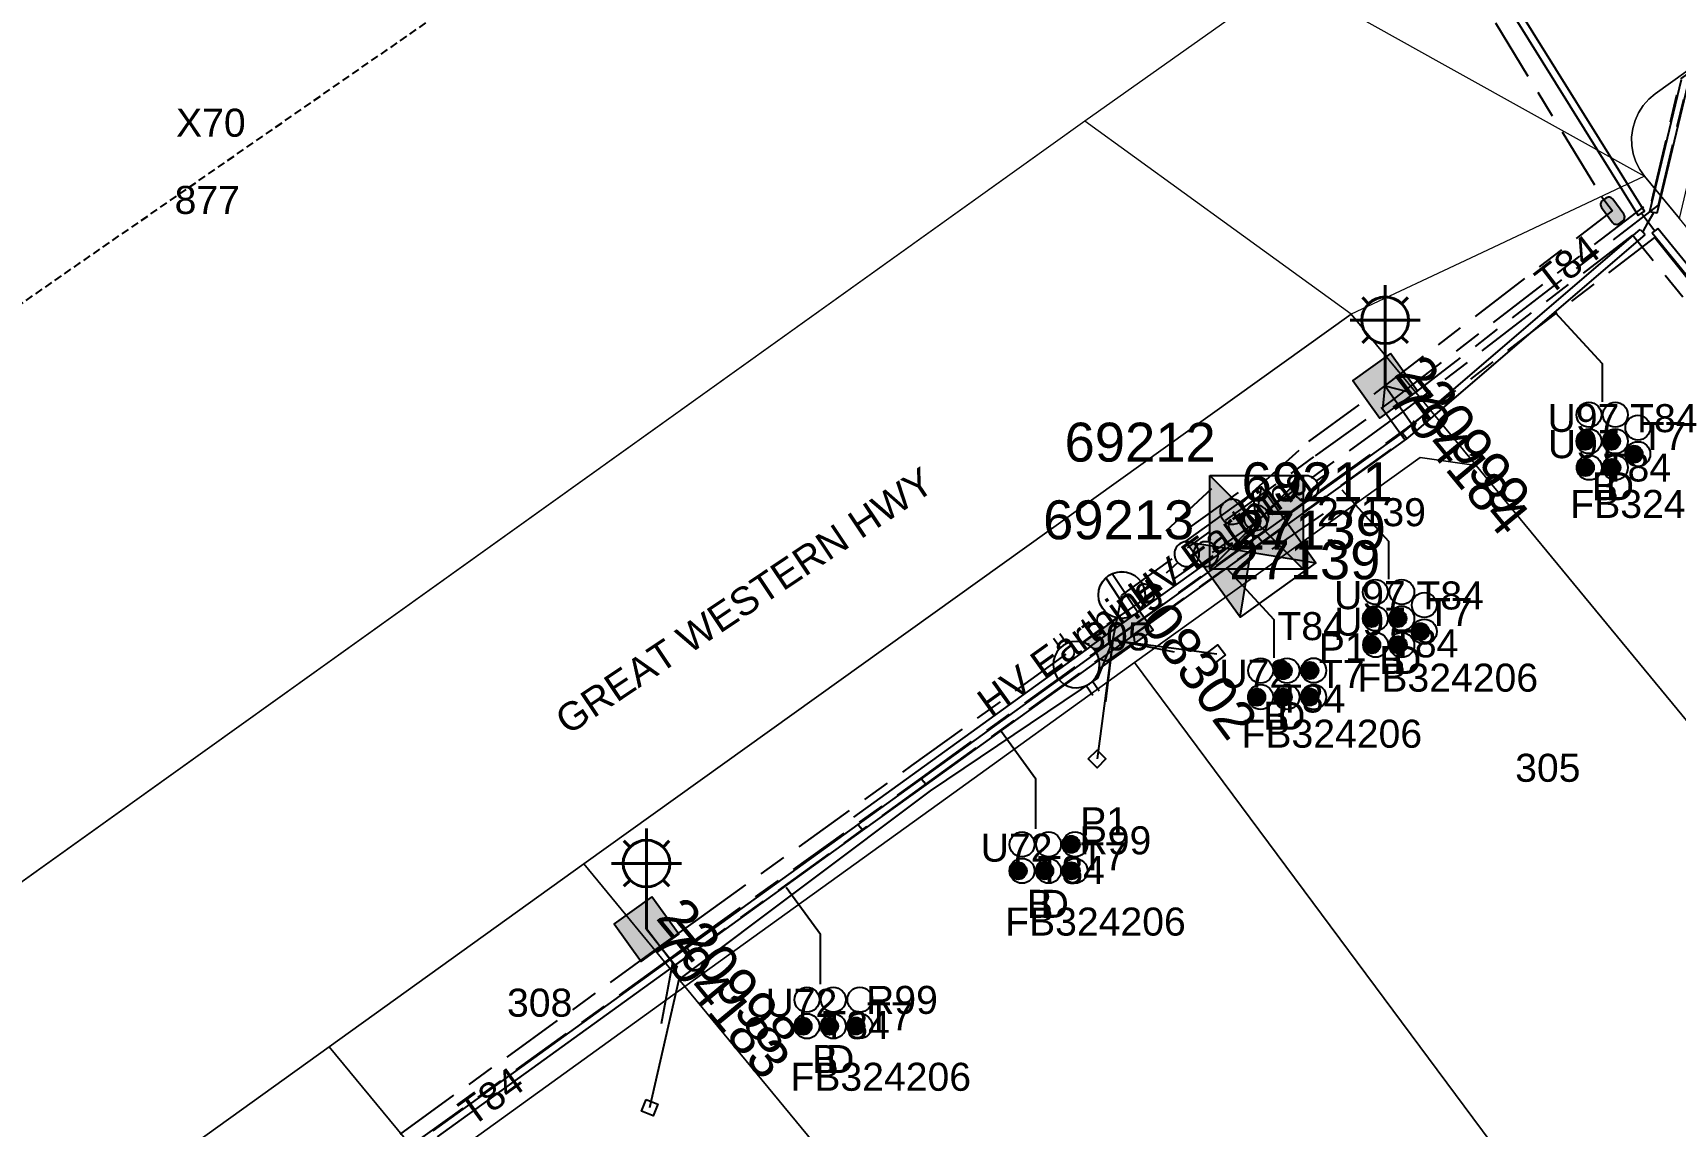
# Model space of a CAD drawing. Header units: metres. Extents: x 259983 to 262112, y 6265371 to 6267114.
# Drawn here: x 261505.5 to 261611, y 6265749 to 6265819.3 of the extents above; entities that cross this region are included whole.
import ezdxf
from ezdxf.enums import TextEntityAlignment as Align

# ---------------------------------------------------------------- set-up
doc = ezdxf.new("R2010")
doc.units = ezdxf.units.M
doc.linetypes.add('Cable Exist UG', pattern=[8.2, 4, -1.2, 1.8, -1.2])
doc.linetypes.add('DASHED', pattern=[0.75, 0.5, -0.25])
doc.layers.get('0').update_dxf_attribs({"color": 6})
doc.layers.add('Cadastre Land Parcels_SP_EXT', color=9, linetype='Continuous', lineweight=5)
doc.layers.add('Cadastre Roads_SP_EXT', color=9, linetype='Continuous', lineweight=5)
for name, color, linetype in [('Duct_SP_EXT', 7, 'Continuous'), ('Equip_HV_EXT', 7, 'Continuous'), ('Equip_LV_EXT', 7, 'Continuous'), ('Equip_SP_SL_EXT', 7, 'Continuous'), ('Mains_HV_EXT', 7, 'Continuous'), ('Mains_LV_EXT', 7, 'Continuous'), ('Mains_SL_EXT', 7, 'Continuous'), ('Mains_TR_EXT', 7, 'Continuous'), ('Services_SP_EXT', 7, 'Continuous'), ('Sub_SP_EXT', 7, 'Continuous'), ('SupportsUG_SP_LV_EXT', 7, 'Continuous'), ('SupportsUG_SP_LV_SL_EXT', 7, 'Continuous'), ('Trench_SP_EXT', 7, 'Continuous')]:
    doc.layers.add(name, color=color, linetype=linetype)
doc.layers.add('UNKNOWN_FEATURES', color=1, linetype='DASHED', plot=False)
doc.styles.add('COLUMN_LABEL', font='arial.ttf')
doc.styles.add('iecARIAL', font='arial.ttf', dxfattribs={"height": 2})
doc.styles.add('POLE_LABEL', font='arial.ttf')
doc.styles.get("Standard").update_dxf_attribs({"font": 'arial.ttf'})
doc.styles.add('SWITCH_LABEL', font='arial.ttf', dxfattribs={"height": 2.5})
doc.linetypes.add('Cable E UG', pattern='A,6,-0.5,["E",Standard,S=1.7,R=0,X=0.5,Y=-1],-2.9', length=9.4)

# ---------------------------------------------------------------- blocks, each defined once
blk = doc.blocks.new('COLUMN_EXT')
blk.add_hatch(color=256).paths.add_polyline_path([(-1.49, 1.48), (-1.49, -1.49), (1.48, -1.49), (1.48, 1.48)])
blk.add_lwpolyline([(-1.49, -1.49), (1.48, -1.49), (1.48, 1.48), (-1.49, 1.48)], close=True)
for tag, height, style, flags, p in [('ASSET_NUM', 2.5, 'COLUMN_LABEL', 8, (2, 2)), ('STRUCTURE_PLANT_NUMBER', 0.2, 'POLE_LABEL', 9, (1.81, 0.03)), ('STREET_CODE', 0.2, 'COLUMN_LABEL', 9, (1.81, -0.2))]:
    blk.add_attdef(tag, text='', height=height, dxfattribs=dict(style=style, flags=flags)).set_placement(p, align=Align.MIDDLE_LEFT)
at = {"flags": 9}
for tag, p in [('COLUMN_TYPE', (1.81, -0.4)), ('OWNED_BY', (1.81, -0.6)), ('STATE', (1.81, -0.8)), ('USAGE', (1.81, -1)), ('STREETNAME', (1.81, -1.6)), ('SUBURB', (1.81, -1.8)), ('LEGEND', (1.81, -1.2)), ('LOCATION', (1.81, -1.4)), ('NOTES', (1.81, -2))]:
    blk.add_attdef(tag, text='', height=0.2, dxfattribs=at).set_placement(p, align=Align.MIDDLE_LEFT)
at = {"flags": 1}
blk.add_attdef('Z', (1.81, -2.35), '', height=0.2, dxfattribs=at)
blk = doc.blocks.new('PILLAR_EXT')
blk.add_hatch(color=256).paths.add_polyline_path([(-2.475, 0.99), (-2.475, -0.99), (2.475, -0.99), (2.475, 0.99)])
blk.add_lwpolyline([(-2.475, -0.99), (2.475, -0.99), (2.475, 0.99), (-2.475, 0.99)], close=True)
at = {"style": 'iecARIAL', "flags": 8}
blk.add_attdef('ASSET_NUM', (1.5, 3.5), '', height=2.5, dxfattribs=at)
for tag, p, flags in [('OWNED_BY', (0, -0.2), 9), ('STATE', (0, -0.4), 9), ('SUPPORT_TYPE', (0, -0.6), 9), ('USAGE', (0, -0.8), 9), ('LEGEND', (0, -1), 9), ('LOCATION', (0, -1.2), 9), ('STREETNAME', (0, -1.8), 9), ('SUBURB', (0, -2), 1), ('NOTES', (0, -1.4), 9), ('PARENT', (0, -1.6), 9)]:
    blk.add_attdef(tag, p, '', height=0.2, dxfattribs=dict(flags=flags))
blk = doc.blocks.new('DUCT_EXT')
blk.add_circle((0, 0.8), 0.8)
at = {"flags": 1}
blk.add_attdef('Z', (0, 0), '', height=0.2, dxfattribs=at)
at = {"flags": 9}
for tag, p in [('DUCT_CODE', (0, 0)), ('XSECT_TYPE', (0, -0.2)), ('STATE', (0, -0.6)), ('FB_REFERENCE', (0, -0.4)), ('NOTES', (0, -0.8))]:
    blk.add_attdef(tag, text='', height=0.2, dxfattribs=at).set_placement(p, align=Align.MIDDLE_LEFT)
blk = doc.blocks.new('SL_LANTERN_EXT')
at = {"lineweight": 40}
for p, q in [((0, 1.97), (0, 6.47)), ((-1.46, 5.68), (-1.06, 5.28)), ((1.46, 5.68), (1.06, 5.28)), ((-2.25, 4.22), (2.25, 4.22)), ((-1.46, 2.76), (-1.06, 3.16)), ((0, 0), (0, 2.72)), ((1.46, 2.76), (1.06, 3.16))]:
    blk.add_line(p, q, dxfattribs=at)
blk.add_circle((0, 4.22), 1.5, dxfattribs=at)
at = {"style": 'iecARIAL', "flags": 8}
blk.add_attdef('ASSET_NUM', (1.5, 1.5), '', height=2.5, dxfattribs=at)
for tag, p, height, flags in [('CONSTRUCTED_VOLTAGE', (0.98, -0.65), 0.2, 9), ('CONTROL_TYPE', (0.98, -0.85), 0.2, 9), ('LANTERN_PURPOSE', (0.98, -1.05), 0.2, 9), ('LANTERN_TYPE', (0.98, -1.25), 0.2, 9), ('LNUMBER', (2.18, -3.25), 2.5, 8), ('OPERATING_VOLTAGE', (0.98, -1.65), 0.2, 9), ('ORIENTATION', (0.98, -1.85), 0.2, 9), ('OWNED_BY', (0.98, -2.05), 0.2, 9), ('STATE', (0.98, -2.25), 0.2, 9), ('NO_PHASES', (0.98, -1.45), 0.2, 9), ('USAGE', (0.98, -2.45), 0.2, 9), ('CEXIST', (0.98, -2.65), 0.2, 9), ('CNEW', (0.98, -2.85), 0.2, 9), ('CNUMBER', (0.98, -3.05), 0.2, 9), ('CREMOVE', (0.98, -3.25), 0.2, 9), ('CREPLACE', (0.98, -3.45), 0.2, 9), ('LKINGHEIGHT', (0.98, -3.65), 0.2, 9), ('LBRACKET', (0.98, -3.85), 0.2, 9), ('LBRACKETVOCAB', (0.98, -4.05), 0.2, 9), ('LCATEGORY', (0.98, -4.25), 0.2, 9), ('LCHARGE1', (0.98, -4.45), 0.2, 9), ('LCHARGE1PERCENT', (0.98, -4.65), 0.2, 9), ('LCHARGE2', (0.98, -4.85), 0.2, 9), ('LCHARGE2PERCENT', (0.98, -5.05), 0.2, 9), ('LCHARGE3', (0.98, -5.25), 0.2, 9), ('LCHARGE3PERCENT', (0.98, -5.45), 0.2, 9), ('LEXIST', (0.98, -5.65), 0.2, 9), ('LLAMP', (0.98, -5.85), 0.2, 9), ('LLAMPVOCAB', (0.98, -6.05), 0.2, 9), ('LMAST', (0.98, -6.25), 0.2, 9), ('LMASTVOCAB', (0.98, -6.45), 0.2, 9), ('LNEW', (0.98, -6.65), 0.2, 9), ('LANTNUMBER', (0.98, -6.85), 0.2, 9), ('LOUTREACH', (0.98, -7.25), 0.2, 9), ('LOUTREACHVOCAB', (0.98, -7.45), 0.2, 9), ('LRATECODE', (0.98, -7.65), 0.2, 9), ('LREMOVE', (0.98, -7.85), 0.2, 9), ('LREPLACE', (0.98, -8.05), 0.2, 9), ('LTYPE', (0.98, -8.25), 0.2, 9), ('LTYPEVOCAB', (0.98, -8.45), 0.2, 9), ('STREETNAME', (0.98, -9.25), 0.2, 9), ('SUBURB', (0.98, -9.45), 0.2, 1), ('LEGEND', (0.98, -8.65), 0.2, 9), ('LOCATION', (0.98, -8.85), 0.2, 9), ('NOTES', (0.98, -9.05), 0.2, 9)]:
    blk.add_attdef(tag, p, '', height=height, dxfattribs=dict(flags=flags))
blk = doc.blocks.new('CCP_EXT')
at = {"flags": 9}
for tag, p in [('STATE', (0, -1.8)), ('USAGE', (0, -1.2)), ('LEGEND', (0, -1.4)), ('LIFE_SUPPORT', (0, -1.6)), ('NOTES', (0, -2))]:
    blk.add_attdef(tag, text='', height=0.2, dxfattribs=at).set_placement(p, align=Align.MIDDLE_LEFT)
blk.add_wipeout([(0, 0.57), (0.57, 0), (0, -0.57), (-0.57, 0)])
blk.add_lwpolyline([(-0.57, 0), (0, 0.57), (0.57, 0), (0, -0.57), (-0.57, 0)])
at = {"flags": 1}
blk.add_attdef('Z', (0, 0), '', height=0.2, dxfattribs=at)
at = {"flags": 9}
for tag, p in [('CCP_TYPE', (0, 0)), ('CONSTRUCTED_VOLTAGE', (0, -0.2)), ('OPERATING_VOLTAGE', (0, -0.6)), ('ORIENTATION', (0, -0.8)), ('OWNED_BY', (0, -1)), ('NO_PHASES', (0, -0.4))]:
    blk.add_attdef(tag, text='', height=0.2, dxfattribs=at).set_placement(p, align=Align.MIDDLE_LEFT)
blk = doc.blocks.new('HV_STJ_EXT')
h = blk.add_hatch(color=256)
edge = h.paths.add_edge_path()
edge.add_ellipse((-0.59, 0.13), major_axis=(0.226, 0.226), ratio=1, start_angle=45, end_angle=135)
edge.add_line((-0.91, 0.13), (-0.91, -0.13))
edge.add_ellipse((-0.59, -0.13), major_axis=(0.226, 0.226), ratio=1, start_angle=135, end_angle=225)
edge.add_line((-0.59, -0.45), (0.59, -0.45))
edge.add_ellipse((0.59, -0.13), major_axis=(-0.226, 0.226), ratio=1, start_angle=135, end_angle=225)
edge.add_line((0.91, -0.13), (0.91, 0.13))
edge.add_ellipse((0.59, 0.13), major_axis=(-0.226, 0.226), ratio=1, start_angle=225, end_angle=315)
edge.add_line((0.59, 0.45), (-0.59, 0.45))
blk.add_lwpolyline([(-0.91, 0.13), (-0.91, -0.13, 0.414214), (-0.59, -0.45), (0.59, -0.45, 0.414214), (0.91, -0.13), (0.91, 0.13, 0.414214), (0.59, 0.45), (-0.59, 0.45, 0.414214)], format="xyb", close=True)
for tag, flags, p in [('ORIENTATION', 9, (1.5, 0)), ('Z', 1, (1.5, -0.8)), ('USAGE', 9, (1.5, -0.2)), ('LEGEND', 9, (1.5, -0.4)), ('NOTES', 9, (1.5, -0.6))]:
    blk.add_attdef(tag, text='', height=0.2, dxfattribs=dict(flags=flags)).set_placement(p, align=Align.MIDDLE_LEFT)
blk = doc.blocks.new('LV_UG_LINKS_OPEN_EXT')
for p, q in [((-0.25, 1.47), (-0.25, 2.22)), ((0.25, 1.47), (0.25, 2.22)), ((-0.25, -1.47), (-0.25, -2.22)), ((0.25, -1.47), (0.25, -2.22))]:
    blk.add_line(p, q)
at = {"flags": 9}
for tag, p in [('ACTUAL_STATUS', (0, 0)), ('CONSTRUCTED_VOLTAGE', (0, -0.2)), ('OPERATING_VOLTAGE', (0, -0.6)), ('ORIENTATION', (0, -0.8)), ('STATE', (0, -1)), ('NO_PHASES', (0, -0.4)), ('SWITCH_TYPE', (0, -1.2)), ('USAGE', (0, -1.4)), ('NOTES', (0, -1.6))]:
    blk.add_attdef(tag, text='', height=0.2, dxfattribs=at).set_placement(p, align=Align.MIDDLE_LEFT)
at = {"flags": 1}
blk.add_attdef('Z', (0, 0), '', height=0.2, dxfattribs=at)
blk.add_wipeout([(-0.25, 1.47), (-0.43, 1.43), (-0.61, 1.36), (-0.77, 1.28), (-0.93, 1.17), (-1.07, 1.05), (-1.19, 0.9), (-1.29, 0.75), (-1.38, 0.58), (-1.44, 0.4), (-1.48, 0.22), (-1.49, 0.03), (-1.49, -0.16), (-1.45, -0.34), (-1.4, -0.52), (-1.32, -0.69), (-1.23, -0.85), (-1.11, -1), (-0.98, -1.13), (-0.83, -1.24), (-0.66, -1.34), (-0.49, -1.41), (-0.31, -1.46), (-0.13, -1.49), (0.06, -1.49), (0.25, -1.47), (0.43, -1.43), (0.61, -1.36), (0.77, -1.28), (0.93, -1.17), (1.07, -1.05), (1.19, -0.9), (1.29, -0.75), (1.38, -0.58), (1.44, -0.4), (1.48, -0.22), (1.49, -0.03), (1.49, 0.16), (1.45, 0.34), (1.4, 0.52), (1.32, 0.69), (1.23, 0.85), (1.11, 1), (0.98, 1.13), (0.83, 1.24), (0.66, 1.34), (0.49, 1.41), (0.31, 1.46), (0.13, 1.49), (-0.06, 1.49)])
blk.add_lwpolyline([(0, -1.49, 1), (0, 1.49, 1)], format="xyb", close=True)
blk = doc.blocks.new('LV_UG_LINKS_CLOSED_EXT')
blk.add_wipeout([(-1.06, 1.06), (-1.18, 0.92), (-1.29, 0.76), (-1.37, 0.59), (-1.43, 0.42), (-1.48, 0.23), (-1.49, 0.05), (-1.49, -0.14), (-1.46, -0.33), (-1.41, -0.51), (-1.33, -0.68), (-1.24, -0.84), (-1.12, -0.99), (-0.99, -1.12), (-0.84, -1.24), (-0.68, -1.33), (-0.51, -1.41), (-0.33, -1.46), (-0.14, -1.49), (0.05, -1.49), (0.23, -1.48), (0.42, -1.43), (0.59, -1.37), (0.76, -1.29), (0.92, -1.18), (1.06, -1.06), (1.18, -0.92), (1.29, -0.76), (1.37, -0.59), (1.43, -0.42), (1.48, -0.23), (1.49, -0.05), (1.49, 0.14), (1.46, 0.33), (1.41, 0.51), (1.33, 0.68), (1.24, 0.84), (1.12, 0.99), (0.99, 1.12), (0.84, 1.24), (0.68, 1.33), (0.51, 1.41), (0.33, 1.46), (0.14, 1.49), (-0.05, 1.49), (-0.23, 1.48), (-0.42, 1.43), (-0.59, 1.37), (-0.76, 1.29), (-0.92, 1.18)])
for p, q in [((-0.25, -1.48), (-0.25, 1.48)), ((0.25, -1.48), (0.25, 1.48))]:
    blk.add_line(p, q)
blk.add_circle((0, 0), 1.5)
at = {"flags": 9}
for tag, p in [('ACTUAL_STATUS', (0, 0)), ('CONSTRUCTED_VOLTAGE', (0, -0.2)), ('OPERATING_VOLTAGE', (0, -0.6)), ('ORIENTATION', (0, -0.8)), ('STATE', (0, -1)), ('NO_PHASES', (0, -0.4)), ('SWITCH_TYPE', (0, -1.2)), ('USAGE', (0, -1.4)), ('NOTES', (0, -1.6))]:
    blk.add_attdef(tag, text='', height=0.2, dxfattribs=at).set_placement(p, align=Align.MIDDLE_LEFT)
at = {"flags": 1}
blk.add_attdef('Z', (0, 0), '', height=0.2, dxfattribs=at)
blk = doc.blocks.new('SWG_HOLEC_SU_EXT')
blk.add_line((1.8, -2), (5.8, -2))
for points in [[(1, 0), (0, 0)], [(6.6, 0), (7.6, 0)]]:
    blk.add_lwpolyline(points)
for points in [[(1.8, -0.8, 1), (1.8, 0.8, 1)], [(5.8, -0.8, 1), (5.8, 0.8, 1)]]:
    blk.add_lwpolyline(points, format="xyb", close=True)
at = {"style": 'SWITCH_LABEL', "flags": 8}
blk.add_attdef('ASSET_NUM', text='', height=2.5, rotation=179.9544, dxfattribs=at).set_placement((-2.4, 0), align=Align.MIDDLE_LEFT)
at = {"flags": 1}
blk.add_attdef('Z', (0, 0), '', height=0.2, dxfattribs=at)
at = {"flags": 9}
for tag, p in [('ACTUAL_STATUS', (0, -0.4)), ('CONSTRUCTED_VOLTAGE', (0, -0.6)), ('OPERATING_VOLTAGE', (0, -1)), ('NO_PHASES', (0, -0.8)), ('ORIENTATION', (0, -1.2)), ('OWNED_BY', (0, -1.4)), ('STATE', (0, -1.8)), ('SWITCH_TYPE', (0, -2)), ('PARENT', (0, -1.6)), ('USAGE', (0, -2.2)), ('STREETNAME', (0, -2.6)), ('SUBURB', (0, -2.8)), ('LOCATION', (0, -2.4)), ('NOTES', (0, -3))]:
    blk.add_attdef(tag, text='', height=0.2, dxfattribs=at).set_placement(p, align=Align.MIDDLE_LEFT)
at = {"style": 'SWITCH_LABEL', "flags": 9}
blk.add_attdef('STREET_CODE', text='', height=0.2, dxfattribs=at).set_placement((0, -0.2), align=Align.MIDDLE_LEFT)
blk = doc.blocks.new('SWITCHING_STATION_EXT')
blk.add_hatch(color=256).paths.add_polyline_path([(-3, 3), (-3, -3), (0, 0)])
h = blk.add_hatch(color=256)
h.paths.add_polyline_path([(0, 0), (3, -3), (3, 3)])
h.paths.add_polyline_path([(3.59, -1.15), (4.63, -1.15), (4.63, -0.85), (3.59, -0.85)], flags=9)
h.paths.add_polyline_path([(3.59, -0.95), (4.83, -0.95), (4.83, -0.65), (3.59, -0.65)], flags=9)
h.paths.add_polyline_path([(3.59, -0.75), (4.63, -0.75), (4.63, -0.45), (3.59, -0.45)], flags=9)
h.paths.add_polyline_path([(3.59, -0.55), (4.83, -0.55), (4.83, -0.25), (3.59, -0.25)], flags=9)
h.paths.add_polyline_path([(3.59, -0.35), (5.69, -0.35), (5.69, -0.05), (3.59, -0.05)], flags=9)
for p, q in [((-3, 3), (3, -3)), ((-3, -3), (3, 3)), ((-2.4, 2.33), (-2.4, 2.33, 0)), ((2.33, 2.33), (2.33, 2.33, 0))]:
    blk.add_line(p, q)
blk.add_lwpolyline([(-3, 3), (3, 3), (3, -3), (-3, -3)], close=True)
for tag, height, flags, p in [('ASSET_NUM', 2.5, 8, (3.46, 2)), ('STREET_CODE', 0.2, 9, (1.5, 0)), ('CONSTRUCTED_VOLTAGE', 0.2, 9, (1.5, -0.2)), ('OPERATING_VOLTAGE', 0.2, 9, (1.5, -0.6)), ('OPERATED_BY', 0.2, 9, (1.5, -0.8)), ('NO_PHASES', 0.2, 9, (1.5, -0.4)), ('MAINTAINED_BY', 0.2, 9, (1.5, -1)), ('ORIENTATION', 0.2, 9, (1.5, -1.2)), ('OWNED_BY', 0.2, 9, (1.5, -1.4)), ('STATE', 0.2, 9, (1.5, -1.6)), ('PARENT', 0.2, 9, (1.5, -1.8)), ('USAGE', 0.2, 9, (1.5, -2)), ('LEGEND', 0.2, 9, (1.5, -2.2)), ('SITE_TYPE', 0.2, 9, (1.5, -2.6)), ('STREETNAME', 0.2, 9, (1.5, -2.8)), ('SUBURB', 0.2, 9, (1.5, -3)), ('LOCATION', 0.2, 9, (1.5, -2.4)), ('NOTES', 0.2, 9, (1.5, -3.2)), ('Z', 0.2, 1, (1.5, -3.4))]:
    blk.add_attdef(tag, text='', height=height, dxfattribs=dict(flags=flags)).set_placement(p, align=Align.MIDDLE_LEFT)
blk = doc.blocks.new('CABLE_LARGE_EXT')
h = blk.add_hatch(color=256)
edge = h.paths.add_edge_path()
edge.add_arc((0, 0.55), 0.55, 0, 360)
blk.add_circle((0, 0.55), 0.55)
at = {"flags": 1}
blk.add_attdef('Z', (0, 0), '', height=0.2, dxfattribs=at)
at = {"flags": 9}
for tag, p in [('COND_CODE', (0, 0)), ('STATE', (0, -0.4)), ('XSECT_SIZE', (0, -0.6)), ('FB_REFERENCE', (0, -0.2)), ('NOTES', (0, -0.8))]:
    blk.add_attdef(tag, text='', height=0.2, dxfattribs=at).set_placement(p, align=Align.MIDDLE_LEFT)

msp = doc.modelspace()

# ---------------------------------------------------------------- linework, layer by layer
at = {"layer": 'Cadastre Land Parcels_SP_EXT', "linetype": 'Continuous'}
msp.add_lwpolyline([(261496.71, 6265758.91), (261573.11, 6265813.61), (261586.13, 6265822.83), (261632.82, 6265856.21), (261635.6, 6265858.2), (261684.43, 6265891.25), (261699.51, 6265901.4), (261783.24, 6265958.05), (261800.53, 6265969.7), (261844.42, 6266001.26), (261844.74, 6266001.62), (261884.16, 6266029.96), (261905.14, 6266045.05)], dxfattribs=at)
for points in [[(261608.24, 6265812.03), (261608.33, 6265811.49), (261608.5, 6265810.98), (261608.75, 6265810.49), (261609.06, 6265810.05), (261611.3, 6265807.33), (261613.15, 6265815.1), (261616.09, 6265817.14), (261614.66, 6265818.88), (261609.75, 6265815.35), (261609.33, 6265815), (261608.97, 6265814.59), (261608.67, 6265814.13), (261608.45, 6265813.64), (261608.3, 6265813.11), (261608.23, 6265812.57), (261608.24, 6265812.03)], [(261598.24, 6265791.46), (261590.21, 6265801.2), (261540.93, 6265765.88), (261547.41, 6265757.99), (261563.77, 6265769.77), (261576.31, 6265778.82), (261594.64, 6265791.99), (261598.24, 6265791.46)], [(261606.64, 6265737.97), (261627.9, 6265755.52), (261598.24, 6265791.46), (261594.64, 6265791.99), (261576.31, 6265778.82), (261606.64, 6265737.97)], [(261581.25, 6265717), (261589.1, 6265723.47), (261596.75, 6265729.79), (261606.64, 6265737.97), (261576.31, 6265778.82), (261563.77, 6265769.77), (261547.41, 6265757.99), (261581.25, 6265717)], [(261547.41, 6265757.99), (261540.93, 6265765.88), (261524.57, 6265754.13), (261531.1, 6265746.23), (261547.41, 6265757.99)], [(261565.75, 6265704.21), (261581.25, 6265717), (261547.41, 6265757.99), (261531.1, 6265746.23), (261565.75, 6265704.21)], [(261508.22, 6265742.37), (261516.28, 6265732.59), (261518.21, 6265737.04), (261531.1, 6265746.23), (261524.57, 6265754.13), (261508.22, 6265742.37)]]:
    msp.add_lwpolyline(points, close=True, dxfattribs=at)
at = {"layer": 'Cadastre Roads_SP_EXT', "linetype": 'Continuous'}
msp.add_lwpolyline([(261635.6, 6265858.2), (261586.13, 6265822.83), (261586.13, 6265822.83), (261596.05, 6265817.3), (261609.06, 6265810.05), (261608.75, 6265810.49), (261608.5, 6265810.98), (261608.33, 6265811.49), (261608.24, 6265812.03), (261608.23, 6265812.57), (261608.3, 6265813.11), (261608.45, 6265813.64), (261608.67, 6265814.13), (261608.97, 6265814.59), (261609.33, 6265815), (261609.75, 6265815.35), (261614.66, 6265818.88)], dxfattribs=at)
msp.add_lwpolyline([(261590.21, 6265801.2), (261598.24, 6265791.46), (261627.9, 6265755.52), (261637.64, 6265743.71), (261647.33, 6265731.92), (261657.05, 6265720.14), (261666.77, 6265708.35), (261676.5, 6265696.53), (261686.21, 6265684.74), (261694.86, 6265691.9), (261701.74, 6265697.59), (261673.83, 6265731.41), (261632.35, 6265781.71), (261631.34, 6265782.88), (261627.39, 6265787.41), (261626.22, 6265788.86), (261614.6, 6265803.31), (261611.3, 6265807.33), (261609.06, 6265810.05), (261598.25, 6265804.97), (261590.21, 6265801.2)], close=True, dxfattribs=at)
at = {"layer": 'Duct_SP_EXT'}
for p, q in [((261566.49, 6265875.18), (261608.65, 6265807.54)), ((261566.89, 6265875.44), (261609.06, 6265807.79)), ((261609.41, 6265807.78), (261611.43, 6265816.27)), ((261609.88, 6265807.67), (261611.86, 6265815.98)), ((261608.65, 6265807.54), (261608.86, 6265807.67)), ((261609.06, 6265807.79), (261608.86, 6265807.67)), ((261609.41, 6265807.78), (261609.65, 6265807.72)), ((261609.88, 6265807.67), (261609.65, 6265807.72)), ((261594.12, 6265794.07), (261608.78, 6265806.64)), ((261608.78, 6265806.64), (261608.94, 6265806.46)), ((261609.55, 6265806.4), (261609.73, 6265806.55)), ((261609.92, 6265806.7), (261609.73, 6265806.55)), ((261626.33, 6265786.44), (261609.92, 6265806.7)), ((261594.43, 6265793.71), (261609.09, 6265806.28)), ((261609.09, 6265806.28), (261608.94, 6265806.46)), ((261625.96, 6265786.14), (261609.55, 6265806.4)), ((261593.51, 6265793.56), (261594.12, 6265794.07)), ((261594.12, 6265794.07), (261594.28, 6265793.89)), ((261594.12, 6265794.07), (261594.28, 6265793.89)), ((261594.43, 6265793.71), (261594.28, 6265793.89)), ((261594.43, 6265793.71), (261594.28, 6265793.89)), ((261584.24, 6265786.91), (261593.51, 6265793.56)), ((261584.52, 6265786.52), (261593.8, 6265793.18)), ((261593.51, 6265793.56), (261593.65, 6265793.37)), ((261593.8, 6265793.18), (261593.65, 6265793.37)), ((261593.8, 6265793.18), (261594.43, 6265793.71)), ((261584.24, 6265786.91), (261584.38, 6265786.71)), ((261584.24, 6265786.91), (261584.38, 6265786.71)), ((261584.52, 6265786.52), (261584.38, 6265786.71)), ((261584.52, 6265786.52), (261584.38, 6265786.71)), ((261558.56, 6265768.41), (261562.63, 6265771.34)), ((261558.84, 6265768.02), (261562.92, 6265770.95)), ((261562.63, 6265771.34), (261562.77, 6265771.15)), ((261562.92, 6265770.95), (261562.77, 6265771.15)), ((261547.56, 6265760.49), (261558.56, 6265768.41)), ((261547.84, 6265760.1), (261558.84, 6265768.02)), ((261558.56, 6265768.41), (261558.7, 6265768.22)), ((261558.56, 6265768.41), (261558.7, 6265768.22)), ((261558.84, 6265768.02), (261558.7, 6265768.22)), ((261558.84, 6265768.02), (261558.7, 6265768.22)), ((261546.49, 6265759.73), (261547.56, 6265760.49)), ((261546.77, 6265759.34), (261547.84, 6265760.1)), ((261547.56, 6265760.49), (261547.56, 6265760.49)), ((261547.56, 6265760.49), (261547.7, 6265760.3)), ((261547.56, 6265760.49), (261547.7, 6265760.3)), ((261547.84, 6265760.1), (261547.7, 6265760.3)), ((261547.84, 6265760.1), (261547.7, 6265760.3)), ((261547.84, 6265760.1), (261547.84, 6265760.1)), ((261546.49, 6265759.73), (261546.63, 6265759.53)), ((261546.49, 6265759.73), (261546.63, 6265759.53)), ((261546.77, 6265759.34), (261546.63, 6265759.53)), ((261546.77, 6265759.34), (261546.63, 6265759.53))]:
    msp.add_line(p, q, dxfattribs=at)
for points in [[(261606.35, 6265795.57), (261606.35, 6265797.99), (261603.34, 6265801.28)], [(261592.64, 6265784.17), (261592.64, 6265786.59), (261589.63, 6265789.89)], [(261585.27, 6265779.12), (261585.27, 6265781.55), (261582.26, 6265784.84)], [(261569.96, 6265768.13), (261569.96, 6265771.31), (261567.76, 6265774.35)], [(261556.14, 6265758.15), (261556.14, 6265761.33), (261553.93, 6265764.37)]]:
    msp.add_lwpolyline(points, dxfattribs=at)
at = {"layer": 'Mains_HV_EXT', "linetype": 'Cable Exist UG'}
for points in [[(261565.27, 6265875.87), (261606.3, 6265808.75), (261607.01, 6265807.83)], [(261584.13, 6265787.82), (261583.91, 6265789.78), (261587.49, 6265793.02), (261591.7, 6265796.05), (261591.7, 6265796.05), (261607.01, 6265807.83)], [(261625.98, 6265782.94), (261625.09, 6265785.48), (261625.09, 6265785.48), (261608.28, 6265806.27), (261593.33, 6265794.76), (261593.33, 6265794.76), (261585.58, 6265789.17), (261584.13, 6265787.82)]]:
    msp.add_lwpolyline(points, dxfattribs=at)
at = {"layer": 'Mains_SL_EXT', "linetype": 'Cable Exist UG'}
msp.add_lwpolyline([(261592.4, 6265796.58), (261593.91, 6265796.2), (261594.08, 6265795.95), (261594.08, 6265795.95), (261609.96, 6265808.19), (261609.96, 6265808.19), (261611.82, 6265816), (261612.31, 6265816.34), (261613.55, 6265817.81)], dxfattribs=at)
at = {"layer": 'Trench_SP_EXT', "linetype": 'Cable Exist UG'}
for points in [[(261608.86, 6265807.67), (261609.31, 6265807.09)], [(261609.3, 6265807.1), (261609.65, 6265807.72)], [(261608.94, 6265806.46), (261609.3, 6265807.1)], [(261609.31, 6265807.09), (261609.73, 6265806.55)], [(261592.41, 6265796.59), (261594.28, 6265793.89)], [(261574.91, 6265780.25), (261574.39, 6265775.93)], [(261574.93, 6265780.27), (261579.26, 6265779.43)], [(261546.63, 6265759.53), (261544.95, 6265761.7)], [(261546.63, 6265759.53), (261545.79, 6265754.98)]]:
    msp.add_lwpolyline(points, dxfattribs=at)
at = {"layer": 'UNKNOWN_FEATURES'}
msp.add_lwpolyline([(261482.94, 6265786.68), (261546.43, 6265830.76), (261518.71, 6265869.31), (261510.31, 6265872.27), (261497.15, 6265863.67), (261475.39, 6265849.42), (261454.61, 6265834.7), (261448.18, 6265829.88)], dxfattribs=at)

# ---------------------------------------------------------------- block references
at = {"layer": 'Duct_SP_EXT'}
for name, p, rotation in [('DUCT_EXT', (261604.69, 6265794.73), 269.9999999999998), ('DUCT_EXT', (261606.39, 6265794.73), 269.9999999999998), ('DUCT_EXT', (261604.69, 6265793.03), 269.9999999999998), ('DUCT_EXT', (261606.39, 6265793.03), 269.9999999999998), ('DUCT_EXT', (261607.83, 6265793.9), 269.9999999999998), ('CABLE_LARGE_EXT', (261604.69, 6265793.03), 269.9999999999998), ('CABLE_LARGE_EXT', (261606.39, 6265793.03), 269.9999999999998), ('DUCT_EXT', (261607.83, 6265792.2), 269.9999999999998), ('DUCT_EXT', (261604.71, 6265791.34), 269.8663397465277), ('CABLE_LARGE_EXT', (261604.71, 6265791.34), 269.9999999999998), ('DUCT_EXT', (261606.39, 6265791.33), 270.1920522393908), ('CABLE_LARGE_EXT', (261606.41, 6265791.34), 269.9999999999998), ('CABLE_LARGE_EXT', (261607.83, 6265792.2), 269.9999999999998), ('DUCT_EXT', (261590.97, 6265783.34), 269.9999999999998), ('DUCT_EXT', (261592.67, 6265783.34), 269.9999999999998), ('DUCT_EXT', (261594.11, 6265782.5), 269.9999999999998), ('DUCT_EXT', (261590.97, 6265781.64), 269.9999999999998), ('DUCT_EXT', (261592.67, 6265781.64), 269.9999999999998), ('CABLE_LARGE_EXT', (261590.97, 6265781.64), 269.9999999999998), ('CABLE_LARGE_EXT', (261592.67, 6265781.64), 269.9999999999998), ('DUCT_EXT', (261594.11, 6265780.8), 269.9999999999998), ('CABLE_LARGE_EXT', (261594.11, 6265780.8), 269.9999999999998), ('DUCT_EXT', (261590.99, 6265779.95), 269.8663397465277), ('CABLE_LARGE_EXT', (261590.99, 6265779.95), 269.9999999999998), ('DUCT_EXT', (261592.67, 6265779.93), 270.1920522393908), ('CABLE_LARGE_EXT', (261592.69, 6265779.95), 269.9999999999998), ('DUCT_EXT', (261583.6, 6265778.29), 269.9999999999998), ('DUCT_EXT', (261585.3, 6265778.29), 269.9999999999998), ('DUCT_EXT', (261587.01, 6265778.3), 269.9999999999998), ('CABLE_LARGE_EXT', (261585.3, 6265778.29), 269.9999999999998), ('CABLE_LARGE_EXT', (261587.01, 6265778.3), 269.9999999999998), ('DUCT_EXT', (261583.6, 6265776.59), 269.9999999999998), ('CABLE_LARGE_EXT', (261583.6, 6265776.59), 269.9999999999998), ('DUCT_EXT', (261585.3, 6265776.59), 269.9999999999998), ('CABLE_LARGE_EXT', (261585.3, 6265776.59), 269.9999999999998), ('DUCT_EXT', (261587.01, 6265776.6), 269.9999999999998), ('CABLE_LARGE_EXT', (261587.01, 6265776.6), 269.9999999999998), ('DUCT_EXT', (261568.28, 6265767.13), 269.9999999999998), ('DUCT_EXT', (261569.98, 6265767.13), 269.9999999999998), ('DUCT_EXT', (261571.68, 6265767.13), 269.9999999999998), ('CABLE_LARGE_EXT', (261571.68, 6265767.13), 269.9999999999998), ('DUCT_EXT', (261568.28, 6265765.43), 269.9999999999998), ('CABLE_LARGE_EXT', (261568.28, 6265765.43), 269.9999999999998), ('DUCT_EXT', (261569.98, 6265765.43), 269.9999999999998), ('CABLE_LARGE_EXT', (261569.98, 6265765.43), 269.9999999999998), ('DUCT_EXT', (261571.68, 6265765.43), 269.9999999999998), ('CABLE_LARGE_EXT', (261571.68, 6265765.43), 269.9999999999998), ('CABLE_LARGE_EXT', (261571.68, 6265765.43), 269.9999999999998), ('DUCT_EXT', (261554.46, 6265757.15), 269.9999999999998), ('DUCT_EXT', (261556.16, 6265757.15), 269.9999999999998), ('DUCT_EXT', (261557.86, 6265757.16), 269.9999999999998), ('DUCT_EXT', (261554.46, 6265755.45), 269.9999999999998), ('CABLE_LARGE_EXT', (261554.46, 6265755.45), 269.9999999999998), ('DUCT_EXT', (261556.16, 6265755.45), 269.9999999999998), ('CABLE_LARGE_EXT', (261556.16, 6265755.45), 269.9999999999998), ('DUCT_EXT', (261557.86, 6265755.46), 269.9999999999998), ('CABLE_LARGE_EXT', (261557.86, 6265755.46), 269.9999999999998), ('CABLE_LARGE_EXT', (261557.86, 6265755.46), 269.9999999999998)]:
    msp.add_blockref(name, p, dxfattribs=dict(at, rotation=rotation))
at = {"layer": 'Equip_HV_EXT', "rotation": 306.6254312802205}
msp.add_blockref('HV_STJ_EXT', (261607.01, 6265807.83), dxfattribs=at)
at = {"layer": 'Equip_HV_EXT'}
ref = msp.add_blockref('SWG_HOLEC_SU_EXT', (261585.58, 6265789.17), dxfattribs=dict(at, rotation=215.8133349765523))
ref.add_attrib('ASSET_NUM', '69211', dxfattribs={"layer": '0', "height": 2.5, "style": 'SWITCH_LABEL'}).set_placement((261583.18, 6265790.42), align=Align.MIDDLE_LEFT)
at = {"layer": 'Equip_SP_SL_EXT'}
ref = msp.add_blockref('SL_LANTERN_EXT', (261592.4, 6265796.58), dxfattribs=at)
ref.add_attrib('ASSET_NUM', '220999', dxfattribs={"layer": '0', "height": 2.5, "rotation": 307.0644, "style": 'iecARIAL'}).set_placement((261593.9, 6265798.08), align=Align.MIDDLE_LEFT)
ref = msp.add_blockref('SL_LANTERN_EXT', (261544.96, 6265761.68), dxfattribs=at)
ref.add_attrib('ASSET_NUM', '220998', dxfattribs={"layer": '0', "height": 2.5, "rotation": 309.6573, "style": 'iecARIAL'}).set_placement((261546.46, 6265763.18), align=Align.MIDDLE_LEFT)
at = {"layer": 'Sub_SP_EXT'}
ref = msp.add_blockref('SWITCHING_STATION_EXT', (261583.77, 6265785.91), dxfattribs=dict(at, rotation=35.68303874782203))
ref.add_attrib('ASSET_NUM', '27139', dxfattribs={"layer": '0', "height": 2.5}).set_placement((261587.24, 6265786.66), align=Align.TOP_CENTER)
ref = msp.add_blockref('SWITCHING_STATION_EXT', (261584.13, 6265787.82), dxfattribs=at)
ref.add_attrib('ASSET_NUM', '27139', dxfattribs={"layer": '0', "height": 2.5}).set_placement((261587.59, 6265788.57), align=Align.TOP_CENTER)
at = {"layer": 'SupportsUG_SP_LV_EXT'}
ref = msp.add_blockref('PILLAR_EXT', (261574.91, 6265780.25), dxfattribs=dict(at, rotation=215.5729172239468))
ref.add_attrib('ASSET_NUM', '108302', dxfattribs={"layer": '0', "height": 2.5, "rotation": 306.5949, "style": 'iecARIAL'}).set_placement((261576.41, 6265783.75), align=Align.MIDDLE_LEFT)
at = {"layer": 'SupportsUG_SP_LV_SL_EXT'}
ref = msp.add_blockref('COLUMN_EXT', (261592.4, 6265796.58), dxfattribs=dict(at, rotation=215.6831694994004))
ref.add_attrib('ASSET_NUM', '794184', dxfattribs={"layer": '0', "height": 2.5, "rotation": 309.5331, "style": 'COLUMN_LABEL'}).set_placement((261594.4, 6265797.33), align=Align.TOP_LEFT)
ref = msp.add_blockref('COLUMN_EXT', (261544.96, 6265761.68), dxfattribs=dict(at, rotation=215.8055200088312))
ref.add_attrib('ASSET_NUM', '794183', dxfattribs={"layer": '0', "height": 2.5, "rotation": 309.5411, "style": 'COLUMN_LABEL'}).set_placement((261546.96, 6265762.43), align=Align.TOP_LEFT)

# ---------------------------------------------------------------- texts
at = {"layer": 'Cadastre Land Parcels_SP_EXT'}
for s, p in [('305', (261573.07, 6265779.59)), ('305', (261600.75, 6265771.15)), ('308', (261536, 6265756.06))]:
    msp.add_text(s, height=1.8, dxfattribs=at).set_placement(p)
at = {"layer": 'Cadastre Roads_SP_EXT'}
msp.add_text('GREAT WESTERN HWY', height=1.8, rotation=33.807, dxfattribs=at).set_placement((261539.91, 6265774.11))
at = {"layer": 'Duct_SP_EXT'}
for s, p in [('U97', (261602.83, 6265793.63)), ('T84', (261608.13, 6265793.61)), ('T7', (261608.8, 6265792.46)), ('U97', (261602.85, 6265791.94)), ('T84', (261606.43, 6265790.44)), ('B', (261605.67, 6265789.24)), ('D', (261606.57, 6265789.24)), ('FB324206', (261604.29, 6265788.1)), ('U97', (261589.11, 6265782.24)), ('T84', (261594.41, 6265782.22)), ('U97', (261589.13, 6265780.54)), ('T7', (261595.08, 6265781.15)), ('T84', (261585.48, 6265780.25)), ('P1', (261588.14, 6265778.88)), ('T84', (261592.77, 6265779.14)), ('B', (261592.01, 6265778.08)), ('D', (261592.91, 6265778.08)), ('T7', (261588.14, 6265777.18)), ('FB324206', (261590.62, 6265776.94)), ('T84', (261585.51, 6265775.6)), ('B', (261584.56, 6265774.49)), ('D', (261585.46, 6265774.49)), ('FB324206', (261583.17, 6265773.34)), ('P1', (261572.81, 6265767.71)), ('U72', (261566.42, 6265766.02)), ('R99', (261572.77, 6265766.49)), ('T84', (261570.07, 6265764.59)), ('T7', (261572.83, 6265765.47)), ('B', (261569.38, 6265762.41)), ('D', (261570.27, 6265762.41)), ('FB324206', (261567.99, 6265761.27)), ('R99', (261559.06, 6265756.24)), ('U72', (261552.6, 6265756.05)), ('T7', (261559.11, 6265755.18)), ('T84', (261556.25, 6265754.62)), ('B', (261555.59, 6265752.44)), ('D', (261556.49, 6265752.44)), ('FB324206', (261554.2, 6265751.3))]:
    msp.add_text(s, height=1.8, dxfattribs=at).set_placement(p)
at = {"layer": 'Mains_LV_EXT'}
for rotation, p in [(37.5787, (261602.93, 6265802.33)), (35.9047, (261533.75, 6265748.94))]:
    msp.add_text('T84', height=1.8, rotation=rotation, dxfattribs=at).set_placement(p)
at = {"layer": 'Mains_TR_EXT'}
for s, p in [('X70', (261514.74, 6265812.59)), ('877', (261514.65, 6265807.63))]:
    msp.add_text(s, height=1.8, dxfattribs=at).set_placement(p)
at = {"layer": 'Sub_SP_EXT'}
msp.add_text('27139', height=1.8, dxfattribs=at).set_placement((261588.03, 6265787.57))

# ---------------------------------------------------------------- next in the draw order: block references
at = {"layer": 'Services_SP_EXT'}
for p, rotation in [((261581.58, 6265779.38), 172.5479312485384), ((261545.16, 6265750.21), 293.0043451441821)]:
    msp.add_blockref('CCP_EXT', p, dxfattribs=dict(at, rotation=rotation))
msp.add_blockref('CCP_EXT', (261573.9, 6265772.62), dxfattribs=at)

# ---------------------------------------------------------------- next in the draw order: linework, layer by layer
at = {"layer": 'Cadastre Roads_SP_EXT', "linetype": 'Continuous'}
msp.add_lwpolyline([(261496.71, 6265758.91), (261502.84, 6265750.1), (261508.22, 6265742.37), (261524.57, 6265754.13), (261540.93, 6265765.88), (261590.21, 6265801.2), (261582.68, 6265806.66), (261573.11, 6265813.6), (261496.71, 6265758.91)], close=True, dxfattribs=at)
at = {"layer": 'Duct_SP_EXT'}
for p, q in [((261531.25, 6265748.73), (261546.49, 6265759.73)), ((261531.53, 6265748.34), (261546.77, 6265759.34))]:
    msp.add_line(p, q, dxfattribs=at)

# ---------------------------------------------------------------- next in the draw order: texts
msp.add_text('U72', height=1.8, dxfattribs=at).set_placement((261581.75, 6265777.19))

# ---------------------------------------------------------------- next in the draw order: block references
at = {"layer": 'Equip_LV_EXT', "rotation": 34.57627968953926}
msp.add_blockref('LV_UG_LINKS_OPEN_EXT', (261572.57, 6265778.68), dxfattribs=at)

# ---------------------------------------------------------------- next in the draw order: linework, layer by layer
at = {"layer": 'Duct_SP_EXT'}
for p, q in [((261562.63, 6265771.34), (261575.15, 6265780.37)), ((261575.15, 6265780.37), (261575.17, 6265780.39)), ((261575.15, 6265780.37), (261575.29, 6265780.18)), ((261575.15, 6265780.37), (261575.29, 6265780.18)), ((261575.17, 6265780.39), (261575.31, 6265780.2)), ((261575.43, 6265779.98), (261575.29, 6265780.18)), ((261575.43, 6265779.98), (261575.29, 6265780.18)), ((261575.45, 6265780), (261575.31, 6265780.2)), ((261562.92, 6265770.95), (261575.43, 6265779.98)), ((261575.43, 6265779.98), (261575.45, 6265780))]:
    msp.add_line(p, q, dxfattribs=at)
at = {"layer": 'Mains_LV_EXT', "linetype": 'Cable Exist UG'}
msp.add_lwpolyline([(261516.42, 6265729.28), (261513.95, 6265732.27), (261516.6, 6265738.34), (261516.6, 6265738.34), (261529.93, 6265747.85), (261546.24, 6265759.62), (261547.74, 6265760.74), (261547.74, 6265760.74), (261562.6, 6265771.39), (261573.66, 6265779.38), (261574.91, 6265780.25)], dxfattribs=at)
at = {"layer": 'Services_SP_EXT'}
for points in [[(261574.91, 6265780.25), (261573.92, 6265777.8), (261573.92, 6265777.8), (261563.18, 6265770.58), (261547.04, 6265758.44), (261545.16, 6265750.21)], [(261574.91, 6265780.25), (261573.9, 6265772.62)], [(261574.91, 6265780.25), (261581.58, 6265779.38)]]:
    msp.add_lwpolyline(points, dxfattribs=at)

# ---------------------------------------------------------------- next in the draw order: block references
at = {"layer": 'Equip_LV_EXT', "rotation": 213.4640815121651}
msp.add_blockref('LV_UG_LINKS_CLOSED_EXT', (261575.48, 6265783.15), dxfattribs=at)

# ---------------------------------------------------------------- next in the draw order: linework, layer by layer
at = {"layer": 'Duct_SP_EXT'}
for p, q in [((261575.17, 6265780.39), (261584.24, 6265786.91)), ((261575.45, 6265780), (261584.52, 6265786.52))]:
    msp.add_line(p, q, dxfattribs=at)
at = {"layer": 'Mains_HV_EXT', "linetype": 'Cable Exist UG'}
msp.add_lwpolyline([(261497.23, 6265724.3), (261515.79, 6265739), (261529.35, 6265748.67), (261529.35, 6265748.67), (261545.65, 6265760.43), (261548.1, 6265762.19), (261548.1, 6265762.19), (261562.01, 6265772.2), (261574.55, 6265781.25), (261584.13, 6265787.82)], dxfattribs=at)
at = {"layer": 'Mains_HV_EXT', "linetype": 'Cable E UG'}
for points in [[(261582.6, 6265786.42), (261574.48, 6265780.59)], [(261574.48, 6265780.59), (261558.26, 6265768.88)]]:
    msp.add_lwpolyline(points, dxfattribs=at)
at = {"layer": 'Mains_LV_EXT', "linetype": 'Cable Exist UG'}
for points in [[(261574.91, 6265780.25), (261575.48, 6265783.15), (261575.48, 6265783.15), (261587.93, 6265792.09), (261592.86, 6265795.65), (261592.86, 6265795.65), (261609.52, 6265808.48), (261611.38, 6265816.31), (261611.83, 6265816.62), (261611.99, 6265818.24), (261613.78, 6265819.39), (261613.78, 6265819.39), (261614.99, 6265818.82), (261620.06, 6265822.44), (261625.42, 6265826.38), (261630.51, 6265829.94), (261635.6, 6265833.68), (261640.73, 6265837.37)], [(261574.91, 6265780.25), (261593.78, 6265793.85), (261609.71, 6265806.11), (261626.2, 6265785.7), (261625.98, 6265782.94)]]:
    msp.add_lwpolyline(points, dxfattribs=at)
at = {"layer": 'Mains_SL_EXT', "linetype": 'Cable Exist UG'}
msp.add_lwpolyline([(261544.96, 6265761.68), (261546.79, 6265759.38), (261546.79, 6265759.38), (261562.89, 6265770.99), (261574.05, 6265779.04), (261574.53, 6265778.89), (261576.33, 6265780.12), (261576.25, 6265780.62), (261593.65, 6265793.13), (261592.26, 6265795.06), (261592.4, 6265796.58)], dxfattribs=at)

# ---------------------------------------------------------------- next in the draw order: block references
at = {"layer": 'Equip_HV_EXT'}
ref = msp.add_blockref('SWG_HOLEC_SU_EXT', (261583.92, 6265789.72), dxfattribs=dict(at, rotation=222.8033437341656))
ref.add_attrib('ASSET_NUM', '69212', dxfattribs={"layer": '0', "height": 2.5, "style": 'SWITCH_LABEL'}).set_placement((261581.52, 6265790.97), align=Align.BOTTOM_RIGHT)
ref = msp.add_blockref('SWG_HOLEC_SU_EXT', (261582.53, 6265786.73), dxfattribs=dict(at, rotation=34.46126189279495))
ref.add_attrib('ASSET_NUM', '69213', dxfattribs={"layer": '0', "height": 2.5, "style": 'SWITCH_LABEL'}).set_placement((261580.14, 6265787.98), align=Align.MIDDLE_RIGHT)

# ---------------------------------------------------------------- next in the draw order: texts
at = {"layer": 'Mains_HV_EXT'}
for p in [(261576.75, 6265782.21), (261567.06, 6265775.26)]:
    msp.add_text('HV Earthing', height=1.8, rotation=35.6832, dxfattribs=at).set_placement(p)

doc.saveas('drawing.dxf')
